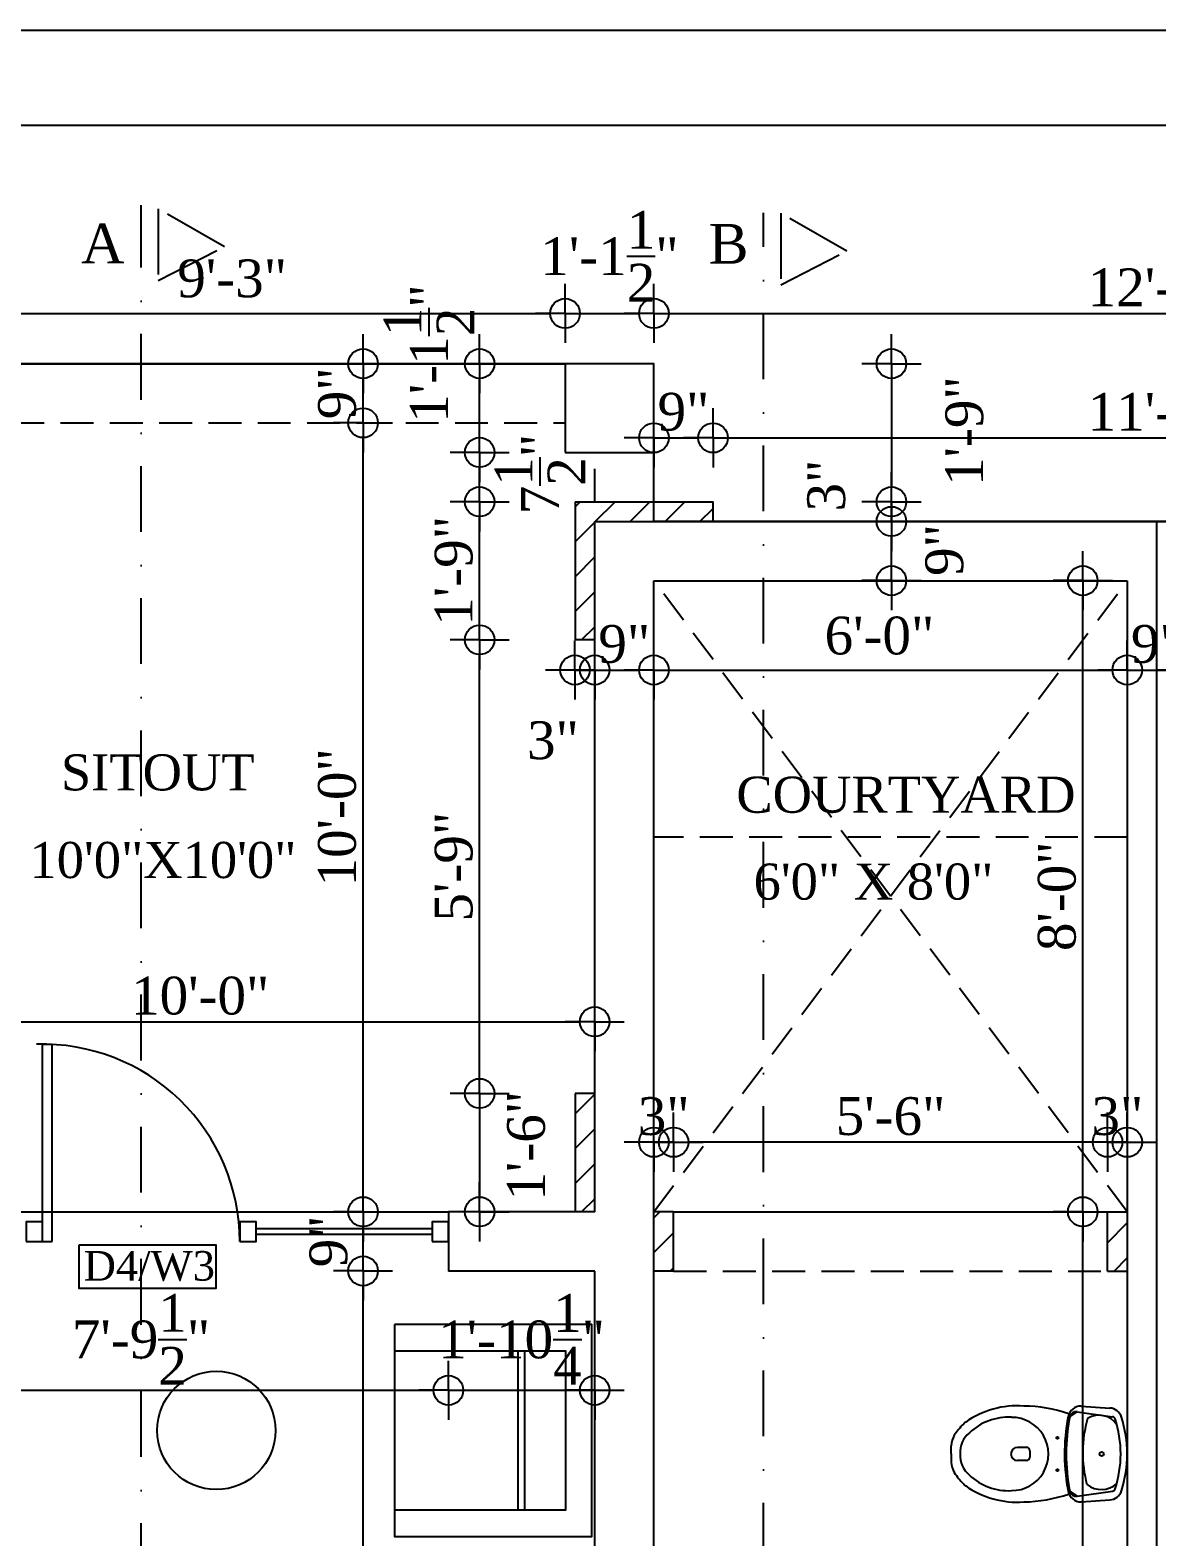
# Model space of a CAD drawing. Extents: x -4781 to 3971, y -2954 to -1072.
# Drawn here: x -2229.4 to -2058, y -1892.1 to -1662.9 of the extents above; entities that cross this region are included whole.
import ezdxf

# ---------------------------------------------------------------- set-up
doc = ezdxf.new("R2010")
doc.units = 0
doc.header["$LTSCALE"] = 20
doc.header["$MEASUREMENT"] = 0
doc.header["$PDMODE"] = 34
doc.linetypes.add('DASHDOT', pattern=[1, 0.5, -0.25, 0, -0.25])
doc.linetypes.add('HIDDEN', pattern=[0.375, 0.25, -0.125])
doc.layers.get('0').update_dxf_attribs({"linetype": 'CONTINUOUS'})
doc.layers.get('DEFPOINTS').update_dxf_attribs({"linetype": 'CONTINUOUS'})
doc.layers.add('area', color=3, linetype='CONTINUOUS', plot=False)
doc.layers.add('correct', color=230, linetype='CONTINUOUS', plot=False)
for name, color, linetype in [('border', 230, 'CONTINUOUS'), ('DIMLINE', 254, 'CONTINUOUS'), ('DOOR TEXT', 2, 'CONTINUOUS'), ('FURN', 10, 'CONTINUOUS'), ('glass', 4, 'CONTINUOUS'), ('PLUMBING', 6, 'CONTINUOUS'), ('sec', 13, 'DASHDOT'), ('text', 2, 'CONTINUOUS'), ('wall', 13, 'CONTINUOUS'), ('windowtext', 2, 'CONTINUOUS')]:
    doc.layers.add(name, color=color, linetype=linetype)
doc.styles.add('DIMTEXT', font='times_1.ttf')
doc.styles.add('style5', font='times_1.ttf')
doc.dimstyles.new('ARCH_48_0', dxfattribs={"dimtxt": 5.75, "dimasz": 2.25, "dimexe": 0.25, "dimexo": 0, "dimgap": 1, "dimtad": 1, "dimzin": 3, "dimdsep": 46, "dimlunit": 4, "dimtxsty": 'DIMTEXT', "dimblk": 'BLK', "dimcen": 0, "dimdle": 0.09375, "dimse1": 1, "dimse2": 1, "dimclrd": 254, "dimclrt": 3, "dimadec": 1, "dimazin": 0, "dimtfac": 1, "dimtix": 1, "dimtmove": 2, "dimatfit": 3, "dimldrblk": 'NONE', "dimfxl": 0.25, "dimtvp": 1.4625, "dimtolj": 1, "dimtzin": 15, "dimarcsym": 0})

# ---------------------------------------------------------------- blocks, each defined once
blk = doc.blocks.new('A$C43594A4A')
at = {"layer": 'FURN'}
for p, q in [((4, 19.78), (28.25, 19.78)), ((4, 18.77), (28.25, 18.77)), ((4, 0), (28.25, 0))]:
    blk.add_line(p, q, dxfattribs=at)
blk.add_lwpolyline([(0, 0), (4, 0), (4, 26), (28.25, 26), (28.25, 0), (32.25, 0), (32.25, 30), (0, 30)], close=True, dxfattribs=at)
blk = doc.blocks.new('200028')
at = {"layer": 'PLUMBING'}
for points in [[(4.51, 3.33, 1), (4.19, 3.33, 1)], [(4.19, -1.59, 1), (4.51, -1.59, 1)]]:
    blk.add_hatch(color=256, dxfattribs=at).paths.add_polyline_path(points)
for p, q in [((6.25, 6.51), (7.37, 7.3)), ((7.37, 7.3), (12.73, 6.53)), ((7.96, 8.15), (12.33, 7.85)), ((-11.79, 0.87), (-11.79, 2.11)), ((-11.79, 0.87), (-11.79, -0.37)), ((-0.34, 1.87), (-1.73, 1.87)), ((0.16, 1.37), (0.16, 0.37)), ((-0.34, -0.13), (-1.73, -0.13)), ((6.25, -4.77), (7.37, -5.57)), ((7.37, -5.57), (12.73, -4.79)), ((7.96, -6.42), (12.33, -6.11))]:
    blk.add_line(p, q, dxfattribs=at)
for centre, radius in [((4.35, 3.33), 0.156), ((11.09, 0.87), 0.312), ((4.35, -1.59), 0.156)]:
    blk.add_circle(centre, radius, dxfattribs=at)
for centre, radius, start, end in [((-1.79, -5.38), 13.57, 85.6873, 125.1099), ((-1.08, -13.97), 22.13, 71.0966, 89.1989), ((7.96, 6.15), 2, 90, 168.7614), ((7.23, 6.32), 1, 81.7925, 168.7311), ((12.19, 5.86), 2, 18.0394, 86.0298), ((-3.12, -1.48), 9.71, 134.7032, 147.6541), ((-7.84, 3.29), 3, 125.7546, 134.7032), ((-3.1, -2.14), 8.6, 86.8837, 133.6869), ((-2.58, 0.87), 5.57, 269.4196, 90.5804), ((34.56, 0.87), 29.12, 168.7614, 192.0802), ((34.56, 0.87), 28.87, 168.7311, 191.2689), ((26.7, 1.08), 18.5, 163.6925, 195.267), ((10.67, 3.52), 3.25, 32.7982, 121.967), ((12.66, 6.04), 0.5, 18.136, 81.7925), ((-3.12, 0.87), 17.1, 341.864, 18.136), ((-3.12, 0.87), 18.1, 341.9606, 18.0394), ((-8.79, 2.11), 3, 147.6541, 180), ((-6.7, 1.14), 3.75, 128.5444, 184.146), ((-6.7, 0.6), 3.75, 175.854, 231.4556), ((-1.73, 0.87), 1, 90, 180), ((-1.73, 0.87), 1, 180, 270), ((-0.34, 1.37), 0.5, 0, 90), ((-0.34, 0.37), 0.5, 270, 0), ((-8.79, -0.37), 3, 180, 212.3459), ((-3.12, 3.22), 9.71, 212.3459, 225.2968), ((-7.84, -1.55), 3, 225.2968, 234.2454), ((-1.79, 7.11), 13.57, 234.8901, 274.3127), ((-3.1, 3.88), 8.6, 226.3131, 273.1163), ((11.03, -1.03), 3.51, 231.7336, 311.9036), ((12.66, -4.3), 0.5, 278.2075, 341.864), ((-1.08, 15.71), 22.13, 270.8011, 288.9034), ((7.96, -4.42), 2, 191.2386, 270), ((7.23, -4.58), 1, 191.2689, 278.2075), ((12.19, -4.12), 2, 273.9702, 341.9606)]:
    blk.add_arc(centre, radius, start, end, dxfattribs=at)
blk = doc.blocks.new('BLK')
for q in [(0, 2), (-2, 0), (2, 0), (0, -2)]:
    blk.add_line((0, 0), q)
blk.add_circle((0, 0), 1)
blk = doc.blocks.new('*D76')
at = {"layer": 'DEFPOINTS', "color": 0, "lineweight": -2, "transparency": 16777216}
for p in [(-2259.3, -1851.65), (-2165.8, -1851.65), (-2165.8, -1869.8)]:
    blk.add_point(p, dxfattribs=at)
at = {"layer": 'DIMLINE', "color": 254, "lineweight": -2, "transparency": 16777216}
blk.add_line((-2257.05, -1869.8), (-2168.05, -1869.8), dxfattribs=at)
at = {"layer": 'DIMLINE', "color": 254, "lineweight": -2, "transparency": 16777216, "xscale": 2.25, "yscale": 2.25, "zscale": 2.25, "rotation": 180}
blk.add_blockref('BLK', (-2259.3, -1869.8), dxfattribs=at)
at = {"layer": 'DIMLINE', "color": 254, "lineweight": -2, "transparency": 16777216, "xscale": 2.25, "yscale": 2.25, "zscale": 2.25}
blk.add_blockref('BLK', (-2165.8, -1869.8), dxfattribs=at)
at = {"layer": 'DIMLINE', "color": 3, "lineweight": -2, "transparency": 16777216, "insert": (-2212.55, -1862.05), "char_height": 5.75, "attachment_point": 5, "style": 'DIMTEXT'}
blk.add_mtext('\\A1;7\'-9{\\H1.000000x;\\S1/2;}"', dxfattribs=at)
blk = doc.blocks.new('_None')
blk = doc.blocks.new('*D77')
at = {"layer": 'DEFPOINTS', "color": 0, "lineweight": -2, "transparency": 16777216}
for p in [(-2165.8, -1851.65), (-2143.55, -1856.15), (-2143.55, -1869.8)]:
    blk.add_point(p, dxfattribs=at)
at = {"layer": 'DIMLINE', "color": 254, "lineweight": -2, "transparency": 16777216}
for p, q in [((-2168.05, -1869.8), (-2170.3, -1869.8)), ((-2165.8, -1869.8), (-2143.55, -1869.8)), ((-2141.3, -1869.8), (-2139.05, -1869.8))]:
    blk.add_line(p, q, dxfattribs=at)
at = {"layer": 'DIMLINE', "color": 254, "lineweight": -2, "transparency": 16777216, "xscale": 2.25, "yscale": 2.25, "zscale": 2.25}
blk.add_blockref('BLK', (-2165.8, -1869.8), dxfattribs=at)
at = {"layer": 'DIMLINE', "color": 254, "lineweight": -2, "transparency": 16777216, "xscale": 2.25, "yscale": 2.25, "zscale": 2.25, "rotation": 180}
blk.add_blockref('BLK', (-2143.55, -1869.8), dxfattribs=at)
at = {"layer": 'DIMLINE', "color": 3, "lineweight": -2, "transparency": 16777216, "insert": (-2154.67, -1862.06), "char_height": 5.75, "attachment_point": 5, "style": 'DIMTEXT'}
blk.add_mtext('\\A1;1\'-10{\\H1.000000x;\\S1/4;}"', dxfattribs=at)
blk = doc.blocks.new('*D79')
at = {"layer": 'DEFPOINTS', "color": 0, "lineweight": -2, "transparency": 16777216}
for p in [(-2178.78, -1851.65), (-2165.8, -1851.65), (-2143.55, -2031.65)]:
    blk.add_point(p, dxfattribs=at)
at = {"layer": 'DIMLINE', "color": 254, "lineweight": -2, "transparency": 16777216}
blk.add_line((-2178.78, -2029.4), (-2178.78, -1853.9), dxfattribs=at)
at = {"layer": 'DIMLINE', "color": 254, "lineweight": -2, "transparency": 16777216, "xscale": 2.25, "yscale": 2.25, "zscale": 2.25}
for p, rotation in [((-2178.78, -1851.65), 90), ((-2178.78, -2031.65), 270)]:
    blk.add_blockref('BLK', p, dxfattribs=dict(at, rotation=rotation))
at = {"layer": 'DIMLINE', "color": 3, "lineweight": -2, "transparency": 16777216, "insert": (-2182.71, -1941.65), "char_height": 5.75, "attachment_point": 5, "rotation": 90, "style": 'DIMTEXT'}
blk.add_mtext('\\A1;15\'-0"', dxfattribs=at)
blk = doc.blocks.new('*D80')
at = {"layer": 'DEFPOINTS', "color": 0, "lineweight": -2, "transparency": 16777216}
for p in [(-2178.78, -1842.65), (-2156.55, -1842.65), (-2165.8, -1851.65)]:
    blk.add_point(p, dxfattribs=at)
at = {"layer": 'DIMLINE', "color": 254, "lineweight": -2, "transparency": 16777216}
blk.add_line((-2178.78, -1849.4), (-2178.78, -1844.9), dxfattribs=at)
at = {"layer": 'DIMLINE', "color": 254, "lineweight": -2, "transparency": 16777216, "xscale": 2.25, "yscale": 2.25, "zscale": 2.25}
for p, rotation in [((-2178.78, -1842.65), 90), ((-2178.78, -1851.65), 270)]:
    blk.add_blockref('BLK', p, dxfattribs=dict(at, rotation=rotation))
at = {"layer": 'DIMLINE', "color": 3, "lineweight": -2, "transparency": 16777216, "insert": (-2184.03, -1847.15), "char_height": 5.75, "attachment_point": 5, "rotation": 90, "style": 'DIMTEXT'}
blk.add_mtext('\\A1;9"', dxfattribs=at)
blk = doc.blocks.new('*D93')
at = {"layer": 'DEFPOINTS', "color": 0, "lineweight": -2, "transparency": 16777216}
for p in [(-2098.55, -1842.65), (-2069.31, -1842.65), (-2095.02, -1983.65)]:
    blk.add_point(p, dxfattribs=at)
at = {"layer": 'DIMLINE', "color": 254, "lineweight": -2, "transparency": 16777216}
blk.add_line((-2069.31, -1981.4), (-2069.31, -1844.9), dxfattribs=at)
at = {"layer": 'DIMLINE', "color": 254, "lineweight": -2, "transparency": 16777216, "xscale": 2.25, "yscale": 2.25, "zscale": 2.25}
for p, rotation in [((-2069.31, -1842.65), 90), ((-2069.31, -1983.65), 270)]:
    blk.add_blockref('BLK', p, dxfattribs=dict(at, rotation=rotation))
at = {"layer": 'DIMLINE', "color": 3, "lineweight": -2, "transparency": 16777216, "insert": (-2073.24, -1913.15), "char_height": 5.75, "attachment_point": 5, "rotation": 90, "style": 'DIMTEXT'}
blk.add_mtext('\\A1;11\'-9"', dxfattribs=at)
blk = doc.blocks.new('*D94')
at = {"layer": 'DEFPOINTS', "color": 0, "lineweight": -2, "transparency": 16777216}
for p in [(-2121.05, -1746.65), (-2069.31, -1746.65), (-2131.55, -1842.65)]:
    blk.add_point(p, dxfattribs=at)
at = {"layer": 'DIMLINE', "color": 254, "lineweight": -2, "transparency": 16777216}
blk.add_line((-2069.31, -1840.4), (-2069.31, -1748.9), dxfattribs=at)
at = {"layer": 'DIMLINE', "color": 254, "lineweight": -2, "transparency": 16777216, "xscale": 2.25, "yscale": 2.25, "zscale": 2.25}
for p, rotation in [((-2069.31, -1746.65), 90), ((-2069.31, -1842.65), 270)]:
    blk.add_blockref('BLK', p, dxfattribs=dict(at, rotation=rotation))
at = {"layer": 'DIMLINE', "color": 3, "lineweight": -2, "transparency": 16777216, "insert": (-2073.23, -1794.65), "char_height": 5.75, "attachment_point": 5, "rotation": 90, "style": 'DIMTEXT'}
blk.add_mtext('\\A1;8\'-0"', dxfattribs=at)
blk = doc.blocks.new('*D95')
at = {"layer": 'DEFPOINTS', "color": 0, "lineweight": -2, "transparency": 16777216}
for p in [(-2117.16, -1737.65), (-2098.41, -1737.65), (-2115.34, -1746.65)]:
    blk.add_point(p, dxfattribs=at)
at = {"layer": 'DIMLINE', "color": 254, "lineweight": -2, "transparency": 16777216}
blk.add_line((-2098.41, -1744.4), (-2098.41, -1739.9), dxfattribs=at)
at = {"layer": 'DIMLINE', "color": 254, "lineweight": -2, "transparency": 16777216, "xscale": 2.25, "yscale": 2.25, "zscale": 2.25}
for p, rotation in [((-2098.41, -1737.65), 90), ((-2098.41, -1746.65), 270)]:
    blk.add_blockref('BLK', p, dxfattribs=dict(at, rotation=rotation))
at = {"layer": 'DIMLINE', "color": 3, "lineweight": -2, "transparency": 16777216, "insert": (-2090.35, -1741.99), "char_height": 5.75, "attachment_point": 5, "rotation": 90, "style": 'DIMTEXT'}
blk.add_mtext('\\A1;9"', dxfattribs=at)
blk = doc.blocks.new('*D96')
at = {"layer": 'DEFPOINTS', "color": 0, "lineweight": -2, "transparency": 16777216}
for p in [(-2134.55, -1746.65), (-2062.55, -1748.18), (-2062.55, -1760.24)]:
    blk.add_point(p, dxfattribs=at)
at = {"layer": 'DIMLINE', "color": 254, "lineweight": -2, "transparency": 16777216}
blk.add_line((-2132.3, -1760.24), (-2064.8, -1760.24), dxfattribs=at)
at = {"layer": 'DIMLINE', "color": 254, "lineweight": -2, "transparency": 16777216, "xscale": 2.25, "yscale": 2.25, "zscale": 2.25, "rotation": 180}
blk.add_blockref('BLK', (-2134.55, -1760.24), dxfattribs=at)
at = {"layer": 'DIMLINE', "color": 254, "lineweight": -2, "transparency": 16777216, "xscale": 2.25, "yscale": 2.25, "zscale": 2.25}
blk.add_blockref('BLK', (-2062.55, -1760.24), dxfattribs=at)
at = {"layer": 'DIMLINE', "color": 3, "lineweight": -2, "transparency": 16777216, "insert": (-2100.24, -1755.04), "char_height": 5.75, "attachment_point": 5, "style": 'DIMTEXT'}
blk.add_mtext('\\A1;6\'-0"', dxfattribs=at)
blk = doc.blocks.new('*D97')
at = {"layer": 'DEFPOINTS', "color": 0, "lineweight": -2, "transparency": 16777216}
for p in [(-2053.55, -1760.24), (-2062.55, -1769.61), (-2053.55, -1769.61)]:
    blk.add_point(p, dxfattribs=at)
at = {"layer": 'DIMLINE', "color": 254, "lineweight": -2, "transparency": 16777216}
blk.add_line((-2060.3, -1760.24), (-2055.8, -1760.24), dxfattribs=at)
at = {"layer": 'DIMLINE', "color": 254, "lineweight": -2, "transparency": 16777216, "xscale": 2.25, "yscale": 2.25, "zscale": 2.25, "rotation": 180}
blk.add_blockref('BLK', (-2062.55, -1760.24), dxfattribs=at)
at = {"layer": 'DIMLINE', "color": 254, "lineweight": -2, "transparency": 16777216, "xscale": 2.25, "yscale": 2.25, "zscale": 2.25}
blk.add_blockref('BLK', (-2053.55, -1760.24), dxfattribs=at)
at = {"layer": 'DIMLINE', "color": 3, "lineweight": -2, "transparency": 16777216, "insert": (-2058.05, -1756.31), "char_height": 5.75, "attachment_point": 5, "style": 'DIMTEXT'}
blk.add_mtext('\\A1;9"', dxfattribs=at)
blk = doc.blocks.new('*D99')
at = {"layer": 'DEFPOINTS', "color": 0, "lineweight": -2, "transparency": 16777216}
for p in [(-2131.55, -1832.06), (-2131.55, -1842.65), (-2065.55, -1842.65)]:
    blk.add_point(p, dxfattribs=at)
at = {"layer": 'DIMLINE', "color": 254, "lineweight": -2, "transparency": 16777216}
blk.add_line((-2067.8, -1832.06), (-2129.3, -1832.06), dxfattribs=at)
at = {"layer": 'DIMLINE', "color": 254, "lineweight": -2, "transparency": 16777216, "xscale": 2.25, "yscale": 2.25, "zscale": 2.25, "rotation": 180}
blk.add_blockref('BLK', (-2131.55, -1832.06), dxfattribs=at)
at = {"layer": 'DIMLINE', "color": 254, "lineweight": -2, "transparency": 16777216, "xscale": 2.25, "yscale": 2.25, "zscale": 2.25}
blk.add_blockref('BLK', (-2065.55, -1832.06), dxfattribs=at)
at = {"layer": 'DIMLINE', "color": 3, "lineweight": -2, "transparency": 16777216, "insert": (-2098.55, -1828.13), "char_height": 5.75, "attachment_point": 5, "style": 'DIMTEXT'}
blk.add_mtext('\\A1;5\'-6"', dxfattribs=at)
blk = doc.blocks.new('*D125')
at = {"layer": 'DEFPOINTS', "color": 0, "lineweight": -2, "transparency": 16777216}
for p in [(-2161.05, -1755.65), (-2143.55, -1755.65), (-2146.55, -1824.65)]:
    blk.add_point(p, dxfattribs=at)
at = {"layer": 'DIMLINE', "color": 254, "lineweight": -2, "transparency": 16777216}
blk.add_line((-2161.05, -1822.4), (-2161.05, -1757.9), dxfattribs=at)
at = {"layer": 'DIMLINE', "color": 254, "lineweight": -2, "transparency": 16777216, "xscale": 2.25, "yscale": 2.25, "zscale": 2.25}
for p, rotation in [((-2161.05, -1755.65), 90), ((-2161.05, -1824.65), 270)]:
    blk.add_blockref('BLK', p, dxfattribs=dict(at, rotation=rotation))
at = {"layer": 'DIMLINE', "color": 3, "lineweight": -2, "transparency": 16777216, "insert": (-2164.98, -1790.15), "char_height": 5.75, "attachment_point": 5, "rotation": 90, "style": 'DIMTEXT'}
blk.add_mtext('\\A1;5\'-9"', dxfattribs=at)
blk = doc.blocks.new('*D126')
at = {"layer": 'DEFPOINTS', "color": 0, "lineweight": -2, "transparency": 16777216}
for p in [(-2161.05, -1713.65), (-2148.05, -1713.65), (-2148.05, -1727.15)]:
    blk.add_point(p, dxfattribs=at)
at = {"layer": 'DIMLINE', "color": 254, "lineweight": -2, "transparency": 16777216}
blk.add_line((-2161.05, -1724.9), (-2161.05, -1715.9), dxfattribs=at)
at = {"layer": 'DIMLINE', "color": 254, "lineweight": -2, "transparency": 16777216, "xscale": 2.25, "yscale": 2.25, "zscale": 2.25}
for p, rotation in [((-2161.05, -1713.65), 90), ((-2161.05, -1727.15), 270)]:
    blk.add_blockref('BLK', p, dxfattribs=dict(at, rotation=rotation))
at = {"layer": 'DIMLINE', "color": 3, "lineweight": -2, "transparency": 16777216, "insert": (-2168.75, -1712.1), "char_height": 5.75, "attachment_point": 5, "rotation": 90, "style": 'DIMTEXT'}
blk.add_mtext('\\A1;1\'-1{\\H1.000000x;\\S1/2;}"', dxfattribs=at)
blk = doc.blocks.new('*D127')
at = {"layer": 'DEFPOINTS', "color": 0, "lineweight": -2, "transparency": 16777216}
for p in [(-2134.55, -1706), (-2148.05, -1713.65), (-2134.55, -1713.65)]:
    blk.add_point(p, dxfattribs=at)
at = {"layer": 'DIMLINE', "color": 254, "lineweight": -2, "transparency": 16777216}
blk.add_line((-2145.8, -1706), (-2136.8, -1706), dxfattribs=at)
at = {"layer": 'DIMLINE', "color": 254, "lineweight": -2, "transparency": 16777216, "xscale": 2.25, "yscale": 2.25, "zscale": 2.25, "rotation": 180}
blk.add_blockref('BLK', (-2148.05, -1706), dxfattribs=at)
at = {"layer": 'DIMLINE', "color": 254, "lineweight": -2, "transparency": 16777216, "xscale": 2.25, "yscale": 2.25, "zscale": 2.25}
blk.add_blockref('BLK', (-2134.55, -1706), dxfattribs=at)
at = {"layer": 'DIMLINE', "color": 3, "lineweight": -2, "transparency": 16777216, "insert": (-2141.3, -1697.3), "char_height": 5.75, "attachment_point": 5, "style": 'DIMTEXT'}
blk.add_mtext('\\A1;1\'-1{\\H1.000000x;\\S1/2;}"', dxfattribs=at)
blk = doc.blocks.new('*D129')
at = {"layer": 'DEFPOINTS', "color": 0, "lineweight": -2, "transparency": 16777216}
for p in [(-2148.05, -1706), (-2148.05, -1713.65), (-2259.05, -1714.59)]:
    blk.add_point(p, dxfattribs=at)
at = {"layer": 'DIMLINE', "color": 254, "lineweight": -2, "transparency": 16777216}
blk.add_line((-2256.8, -1706), (-2150.3, -1706), dxfattribs=at)
at = {"layer": 'DIMLINE', "color": 254, "lineweight": -2, "transparency": 16777216, "xscale": 2.25, "yscale": 2.25, "zscale": 2.25, "rotation": 180}
blk.add_blockref('BLK', (-2259.05, -1706), dxfattribs=at)
at = {"layer": 'DIMLINE', "color": 254, "lineweight": -2, "transparency": 16777216, "xscale": 2.25, "yscale": 2.25, "zscale": 2.25}
blk.add_blockref('BLK', (-2148.05, -1706), dxfattribs=at)
at = {"layer": 'DIMLINE', "color": 3, "lineweight": -2, "transparency": 16777216, "insert": (-2198.69, -1700.71), "char_height": 5.75, "attachment_point": 5, "style": 'DIMTEXT'}
blk.add_mtext('\\A1;9\'-3"', dxfattribs=at)
blk = doc.blocks.new('*D132')
at = {"layer": 'DEFPOINTS', "color": 0, "lineweight": -2, "transparency": 16777216}
for p in [(-2263.55, -1805.95), (-2143.55, -1808.77), (-2143.55, -1813.74)]:
    blk.add_point(p, dxfattribs=at)
at = {"layer": 'DIMLINE', "color": 254, "lineweight": -2, "transparency": 16777216}
blk.add_line((-2261.3, -1813.74), (-2145.8, -1813.74), dxfattribs=at)
at = {"layer": 'DIMLINE', "color": 254, "lineweight": -2, "transparency": 16777216, "xscale": 2.25, "yscale": 2.25, "zscale": 2.25, "rotation": 180}
blk.add_blockref('BLK', (-2263.55, -1813.74), dxfattribs=at)
at = {"layer": 'DIMLINE', "color": 254, "lineweight": -2, "transparency": 16777216, "xscale": 2.25, "yscale": 2.25, "zscale": 2.25}
blk.add_blockref('BLK', (-2143.55, -1813.74), dxfattribs=at)
at = {"layer": 'DIMLINE', "color": 3, "lineweight": -2, "transparency": 16777216, "insert": (-2203.55, -1809.81), "char_height": 5.75, "attachment_point": 5, "style": 'DIMTEXT'}
blk.add_mtext('\\A1;10\'-0"', dxfattribs=at)
blk = doc.blocks.new('*D134')
at = {"layer": 'DEFPOINTS', "color": 0, "lineweight": -2, "transparency": 16777216}
for p in [(-2134.55, -1760.24), (-2134.55, -1778.94), (-2143.55, -1792.6)]:
    blk.add_point(p, dxfattribs=at)
at = {"layer": 'DIMLINE', "color": 254, "lineweight": -2, "transparency": 16777216}
blk.add_line((-2141.3, -1760.24), (-2136.8, -1760.24), dxfattribs=at)
at = {"layer": 'DIMLINE', "color": 254, "lineweight": -2, "transparency": 16777216, "xscale": 2.25, "yscale": 2.25, "zscale": 2.25, "rotation": 180}
blk.add_blockref('BLK', (-2143.55, -1760.24), dxfattribs=at)
at = {"layer": 'DIMLINE', "color": 254, "lineweight": -2, "transparency": 16777216, "xscale": 2.25, "yscale": 2.25, "zscale": 2.25}
blk.add_blockref('BLK', (-2134.55, -1760.24), dxfattribs=at)
at = {"layer": 'DIMLINE', "color": 3, "lineweight": -2, "transparency": 16777216, "insert": (-2139.05, -1756.31), "char_height": 5.75, "attachment_point": 5, "style": 'DIMTEXT'}
blk.add_mtext('\\A1;9"', dxfattribs=at)
blk = doc.blocks.new('*D144')
at = {"layer": 'DEFPOINTS', "color": 0, "lineweight": -2, "transparency": 16777216}
for p in [(-1981.55, -1706), (-2134.55, -1730.15), (-1981.55, -1737.65)]:
    blk.add_point(p, dxfattribs=at)
at = {"layer": 'DIMLINE', "color": 254, "lineweight": -2, "transparency": 16777216}
blk.add_line((-2132.3, -1706), (-1983.8, -1706), dxfattribs=at)
at = {"layer": 'DIMLINE', "color": 254, "lineweight": -2, "transparency": 16777216, "xscale": 2.25, "yscale": 2.25, "zscale": 2.25, "rotation": 180}
blk.add_blockref('BLK', (-2134.55, -1706), dxfattribs=at)
at = {"layer": 'DIMLINE', "color": 254, "lineweight": -2, "transparency": 16777216, "xscale": 2.25, "yscale": 2.25, "zscale": 2.25}
blk.add_blockref('BLK', (-1981.55, -1706), dxfattribs=at)
at = {"layer": 'DIMLINE', "color": 3, "lineweight": -2, "transparency": 16777216, "insert": (-2058.05, -1702.07), "char_height": 5.75, "attachment_point": 5, "style": 'DIMTEXT'}
blk.add_mtext('\\A1;12\'-9"', dxfattribs=at)
blk = doc.blocks.new('*D145')
at = {"layer": 'DEFPOINTS', "color": 0, "lineweight": -2, "transparency": 16777216}
for p in [(-2134.55, -1713.65), (-2134.55, -1734.65), (-2098.41, -1734.65)]:
    blk.add_point(p, dxfattribs=at)
at = {"layer": 'DIMLINE', "color": 254, "lineweight": -2, "transparency": 16777216}
blk.add_line((-2098.41, -1715.9), (-2098.41, -1732.4), dxfattribs=at)
at = {"layer": 'DIMLINE', "color": 254, "lineweight": -2, "transparency": 16777216, "xscale": 2.25, "yscale": 2.25, "zscale": 2.25}
for p, rotation in [((-2098.41, -1713.65), 90), ((-2098.41, -1734.65), 270)]:
    blk.add_blockref('BLK', p, dxfattribs=dict(at, rotation=rotation))
at = {"layer": 'DIMLINE', "color": 3, "lineweight": -2, "transparency": 16777216, "insert": (-2087.31, -1723.9), "char_height": 5.75, "attachment_point": 5, "rotation": 90, "style": 'DIMTEXT'}
blk.add_mtext('\\A1;1\'-9"', dxfattribs=at)
blk = doc.blocks.new('*D209')
at = {"layer": 'DEFPOINTS', "color": 0, "lineweight": -2, "transparency": 16777216}
for p in [(-2184.16, -1722.65), (-2178.78, -1722.65), (-2184.16, -1842.65)]:
    blk.add_point(p, dxfattribs=at)
at = {"layer": 'DIMLINE', "color": 254, "lineweight": -2, "transparency": 16777216}
blk.add_line((-2178.78, -1840.4), (-2178.78, -1724.9), dxfattribs=at)
at = {"layer": 'DIMLINE', "color": 254, "lineweight": -2, "transparency": 16777216, "xscale": 2.25, "yscale": 2.25, "zscale": 2.25}
for p, rotation in [((-2178.78, -1722.65), 90), ((-2178.78, -1842.65), 270)]:
    blk.add_blockref('BLK', p, dxfattribs=dict(at, rotation=rotation))
at = {"layer": 'DIMLINE', "color": 3, "lineweight": -2, "transparency": 16777216, "insert": (-2182.71, -1782.65), "char_height": 5.75, "attachment_point": 5, "rotation": 90, "style": 'DIMTEXT'}
blk.add_mtext('\\A1;10\'-0"', dxfattribs=at)
blk = doc.blocks.new('*D210')
at = {"layer": 'DEFPOINTS', "color": 0, "lineweight": -2, "transparency": 16777216}
for p in [(-2193.11, -1713.65), (-2178.78, -1713.65), (-2193.11, -1722.65)]:
    blk.add_point(p, dxfattribs=at)
at = {"layer": 'DIMLINE', "color": 254, "lineweight": -2, "transparency": 16777216}
blk.add_line((-2178.78, -1720.4), (-2178.78, -1715.9), dxfattribs=at)
at = {"layer": 'DIMLINE', "color": 254, "lineweight": -2, "transparency": 16777216, "xscale": 2.25, "yscale": 2.25, "zscale": 2.25}
for p, rotation in [((-2178.78, -1713.65), 90), ((-2178.78, -1722.65), 270)]:
    blk.add_blockref('BLK', p, dxfattribs=dict(at, rotation=rotation))
at = {"layer": 'DIMLINE', "color": 3, "lineweight": -2, "transparency": 16777216, "insert": (-2182.72, -1718.15), "char_height": 5.75, "attachment_point": 5, "rotation": 90, "style": 'DIMTEXT'}
blk.add_mtext('\\A1;9"', dxfattribs=at)
blk = doc.blocks.new('*D221')
at = {"layer": 'DEFPOINTS', "color": 0, "lineweight": -2, "transparency": 16777216}
for p in [(-2125.55, -1734.65), (-2121.05, -1737.65), (-2098.41, -1737.65)]:
    blk.add_point(p, dxfattribs=at)
at = {"layer": 'DIMLINE', "color": 254, "lineweight": -2, "transparency": 16777216}
for p, q in [((-2098.41, -1732.4), (-2098.41, -1730.15)), ((-2098.41, -1734.65), (-2098.41, -1737.65)), ((-2098.41, -1739.9), (-2098.41, -1742.15))]:
    blk.add_line(p, q, dxfattribs=at)
at = {"layer": 'DIMLINE', "color": 254, "lineweight": -2, "transparency": 16777216, "xscale": 2.25, "yscale": 2.25, "zscale": 2.25}
for p, rotation in [((-2098.41, -1734.65), 270), ((-2098.41, -1737.65), 90)]:
    blk.add_blockref('BLK', p, dxfattribs=dict(at, rotation=rotation))
at = {"layer": 'DIMLINE', "color": 3, "lineweight": -2, "transparency": 16777216, "insert": (-2108.31, -1732.18), "char_height": 5.75, "attachment_point": 5, "rotation": 90, "style": 'DIMTEXT'}
blk.add_mtext('\\A1;3"', dxfattribs=at)
blk = doc.blocks.new('*D223')
at = {"layer": 'DEFPOINTS', "color": 0, "lineweight": -2, "transparency": 16777216}
for p in [(-2146.55, -1824.65), (-2161.05, -1842.65), (-2156.8, -1842.65)]:
    blk.add_point(p, dxfattribs=at)
at = {"layer": 'DIMLINE', "color": 254, "lineweight": -2, "transparency": 16777216}
blk.add_line((-2161.05, -1826.9), (-2161.05, -1840.4), dxfattribs=at)
at = {"layer": 'DIMLINE', "color": 254, "lineweight": -2, "transparency": 16777216, "xscale": 2.25, "yscale": 2.25, "zscale": 2.25}
for p, rotation in [((-2161.05, -1824.65), 90), ((-2161.05, -1842.65), 270)]:
    blk.add_blockref('BLK', p, dxfattribs=dict(at, rotation=rotation))
at = {"layer": 'DIMLINE', "color": 3, "lineweight": -2, "transparency": 16777216, "insert": (-2153.96, -1832.6), "char_height": 5.75, "attachment_point": 5, "rotation": 90, "style": 'DIMTEXT'}
blk.add_mtext('\\A1;1\'-6"', dxfattribs=at)
blk = doc.blocks.new('*D224')
at = {"layer": 'DEFPOINTS', "color": 0, "lineweight": -2, "transparency": 16777216}
for p in [(-2161.05, -1727.15), (-2148.05, -1727.15), (-2146.55, -1734.65)]:
    blk.add_point(p, dxfattribs=at)
at = {"layer": 'DIMLINE', "color": 254, "lineweight": -2, "transparency": 16777216}
blk.add_line((-2161.05, -1732.4), (-2161.05, -1729.4), dxfattribs=at)
at = {"layer": 'DIMLINE', "color": 254, "lineweight": -2, "transparency": 16777216, "xscale": 2.25, "yscale": 2.25, "zscale": 2.25}
for p, rotation in [((-2161.05, -1727.15), 90), ((-2161.05, -1734.65), 270)]:
    blk.add_blockref('BLK', p, dxfattribs=dict(at, rotation=rotation))
at = {"layer": 'DIMLINE', "color": 3, "lineweight": -2, "transparency": 16777216, "insert": (-2151.87, -1730.44), "char_height": 5.75, "attachment_point": 5, "rotation": 90, "style": 'DIMTEXT'}
blk.add_mtext('\\A1;7{\\H1.000000x;\\S1/2;}"', dxfattribs=at)
blk = doc.blocks.new('*D225')
at = {"layer": 'DEFPOINTS', "color": 0, "lineweight": -2, "transparency": 16777216}
for p in [(-2125.55, -1724.93), (-2134.55, -1730.9), (-2125.55, -1734.65)]:
    blk.add_point(p, dxfattribs=at)
at = {"layer": 'DIMLINE', "color": 254, "lineweight": -2, "transparency": 16777216}
blk.add_line((-2132.3, -1724.93), (-2127.8, -1724.93), dxfattribs=at)
at = {"layer": 'DIMLINE', "color": 254, "lineweight": -2, "transparency": 16777216, "xscale": 2.25, "yscale": 2.25, "zscale": 2.25, "rotation": 180}
blk.add_blockref('BLK', (-2134.55, -1724.93), dxfattribs=at)
at = {"layer": 'DIMLINE', "color": 254, "lineweight": -2, "transparency": 16777216, "xscale": 2.25, "yscale": 2.25, "zscale": 2.25}
blk.add_blockref('BLK', (-2125.55, -1724.93), dxfattribs=at)
at = {"layer": 'DIMLINE', "color": 3, "lineweight": -2, "transparency": 16777216, "insert": (-2130.05, -1720.99), "char_height": 5.75, "attachment_point": 5, "style": 'DIMTEXT'}
blk.add_mtext('\\A1;9"', dxfattribs=at)
blk = doc.blocks.new('*D226')
at = {"layer": 'DEFPOINTS', "color": 0, "lineweight": -2, "transparency": 16777216}
for p in [(-1990.55, -1724.93), (-2125.55, -1734.65), (-1990.55, -1734.65)]:
    blk.add_point(p, dxfattribs=at)
at = {"layer": 'DIMLINE', "color": 254, "lineweight": -2, "transparency": 16777216}
blk.add_line((-2123.3, -1724.93), (-1992.8, -1724.93), dxfattribs=at)
at = {"layer": 'DIMLINE', "color": 254, "lineweight": -2, "transparency": 16777216, "xscale": 2.25, "yscale": 2.25, "zscale": 2.25, "rotation": 180}
blk.add_blockref('BLK', (-2125.55, -1724.93), dxfattribs=at)
at = {"layer": 'DIMLINE', "color": 254, "lineweight": -2, "transparency": 16777216, "xscale": 2.25, "yscale": 2.25, "zscale": 2.25}
blk.add_blockref('BLK', (-1990.55, -1724.93), dxfattribs=at)
at = {"layer": 'DIMLINE', "color": 3, "lineweight": -2, "transparency": 16777216, "insert": (-2058.05, -1721), "char_height": 5.75, "attachment_point": 5, "style": 'DIMTEXT'}
blk.add_mtext('\\A1;11\'-3"', dxfattribs=at)
blk = doc.blocks.new('*D282')
at = {"layer": 'DEFPOINTS', "color": 0, "lineweight": -2, "transparency": 16777216}
for p in [(-2161.05, -1734.65), (-2146.55, -1734.65), (-2146.55, -1755.65)]:
    blk.add_point(p, dxfattribs=at)
at = {"layer": 'DIMLINE', "color": 254, "lineweight": -2, "transparency": 16777216}
blk.add_line((-2161.05, -1753.4), (-2161.05, -1736.9), dxfattribs=at)
at = {"layer": 'DIMLINE', "color": 254, "lineweight": -2, "transparency": 16777216, "xscale": 2.25, "yscale": 2.25, "zscale": 2.25}
for p, rotation in [((-2161.05, -1734.65), 90), ((-2161.05, -1755.65), 270)]:
    blk.add_blockref('BLK', p, dxfattribs=dict(at, rotation=rotation))
at = {"layer": 'DIMLINE', "color": 3, "lineweight": -2, "transparency": 16777216, "insert": (-2164.98, -1745.15), "char_height": 5.75, "attachment_point": 5, "rotation": 90, "style": 'DIMTEXT'}
blk.add_mtext('\\A1;1\'-9"', dxfattribs=at)
blk = doc.blocks.new('*D283')
at = {"layer": 'DEFPOINTS', "color": 0, "lineweight": -2, "transparency": 16777216}
for p in [(-2146.55, -1755.65), (-2143.55, -1755.74), (-2143.55, -1760.24)]:
    blk.add_point(p, dxfattribs=at)
at = {"layer": 'DIMLINE', "color": 254, "lineweight": -2, "transparency": 16777216}
for p, q in [((-2148.8, -1760.24), (-2151.05, -1760.24)), ((-2146.55, -1760.24), (-2143.55, -1760.24)), ((-2141.3, -1760.24), (-2139.05, -1760.24))]:
    blk.add_line(p, q, dxfattribs=at)
at = {"layer": 'DIMLINE', "color": 254, "lineweight": -2, "transparency": 16777216, "xscale": 2.25, "yscale": 2.25, "zscale": 2.25}
blk.add_blockref('BLK', (-2146.55, -1760.24), dxfattribs=at)
at = {"layer": 'DIMLINE', "color": 254, "lineweight": -2, "transparency": 16777216, "xscale": 2.25, "yscale": 2.25, "zscale": 2.25, "rotation": 180}
blk.add_blockref('BLK', (-2143.55, -1760.24), dxfattribs=at)
at = {"layer": 'DIMLINE', "color": 3, "lineweight": -2, "transparency": 16777216, "insert": (-2149.9, -1770.96), "char_height": 5.75, "attachment_point": 5, "style": 'DIMTEXT'}
blk.add_mtext('\\A1;3"', dxfattribs=at)
blk = doc.blocks.new('*D285')
at = {"layer": 'DEFPOINTS', "color": 0, "lineweight": -2, "transparency": 16777216}
for p in [(-2134.55, -1832.06), (-2134.55, -1842.65), (-2131.55, -1842.65)]:
    blk.add_point(p, dxfattribs=at)
at = {"layer": 'DIMLINE', "color": 254, "lineweight": -2, "transparency": 16777216}
for p, q in [((-2136.8, -1832.06), (-2139.05, -1832.06)), ((-2131.55, -1832.06), (-2134.55, -1832.06)), ((-2129.3, -1832.06), (-2127.05, -1832.06))]:
    blk.add_line(p, q, dxfattribs=at)
at = {"layer": 'DIMLINE', "color": 254, "lineweight": -2, "transparency": 16777216, "xscale": 2.25, "yscale": 2.25, "zscale": 2.25}
blk.add_blockref('BLK', (-2134.55, -1832.06), dxfattribs=at)
at = {"layer": 'DIMLINE', "color": 254, "lineweight": -2, "transparency": 16777216, "xscale": 2.25, "yscale": 2.25, "zscale": 2.25, "rotation": 180}
blk.add_blockref('BLK', (-2131.55, -1832.06), dxfattribs=at)
at = {"layer": 'DIMLINE', "color": 3, "lineweight": -2, "transparency": 16777216, "insert": (-2133.05, -1828.13), "char_height": 5.75, "attachment_point": 5, "style": 'DIMTEXT'}
blk.add_mtext('\\A1;3"', dxfattribs=at)
blk = doc.blocks.new('*D286')
at = {"layer": 'DEFPOINTS', "color": 0, "lineweight": -2, "transparency": 16777216}
for p in [(-2062.55, -1832.06), (-2065.55, -1845.03), (-2062.55, -1845.03)]:
    blk.add_point(p, dxfattribs=at)
at = {"layer": 'DIMLINE', "color": 254, "lineweight": -2, "transparency": 16777216}
for p, q in [((-2067.8, -1832.06), (-2070.05, -1832.06)), ((-2065.55, -1832.06), (-2062.55, -1832.06)), ((-2060.3, -1832.06), (-2058.05, -1832.06))]:
    blk.add_line(p, q, dxfattribs=at)
at = {"layer": 'DIMLINE', "color": 254, "lineweight": -2, "transparency": 16777216, "xscale": 2.25, "yscale": 2.25, "zscale": 2.25}
blk.add_blockref('BLK', (-2065.55, -1832.06), dxfattribs=at)
at = {"layer": 'DIMLINE', "color": 254, "lineweight": -2, "transparency": 16777216, "xscale": 2.25, "yscale": 2.25, "zscale": 2.25, "rotation": 180}
blk.add_blockref('BLK', (-2062.55, -1832.06), dxfattribs=at)
at = {"layer": 'DIMLINE', "color": 3, "lineweight": -2, "transparency": 16777216, "insert": (-2064.05, -1828.13), "char_height": 5.75, "attachment_point": 5, "style": 'DIMTEXT'}
blk.add_mtext('\\A1;3"', dxfattribs=at)
blk = doc.blocks.new('DR1H902')
at = {"color": 0}
for p, q in [((-0.5, 0), (-0.5, 1)), ((-0.5, 1), (-0.45, 1)), ((-0.45, 0), (-0.45, 1)), ((-0.5, 0), (-0.45, 0))]:
    blk.add_line(p, q, dxfattribs=at)
blk.add_arc((-0.5, 0), 1, 0, 91.70698, dxfattribs=at)

msp = doc.modelspace()

# ---------------------------------------------------------------- hatches: boundary and pattern name
at = {"lineweight": -2}
h = msp.add_hatch(dxfattribs=at)
h.set_pattern_fill('ANSI31', color=8, scale=30, style=0)
h.set_pattern_definition([(45, (1e-10, -914.7172), (-2.6516504, 2.6516504), [])])
h.paths.add_polyline_path([(-2125.546, -1734.654), (-2146.546, -1734.654), (-2146.546, -1755.654), (-2143.546, -1755.654), (-2143.546, -1737.654), (-2125.546, -1737.654)])
h = msp.add_hatch(dxfattribs=at)
h.set_pattern_fill('ANSI31', color=8, scale=30, style=0)
h.set_pattern_definition([(45, (0, -1001.7172), (-2.6516504, 2.6516504), [])])
h.paths.add_polyline_path([(-2146.546, -1824.654), (-2146.546, -1842.654), (-2143.546, -1842.654), (-2143.546, -1824.654)])
h = msp.add_hatch(dxfattribs=at)
h.set_pattern_fill('ANSI31', color=8, scale=30, style=0)
h.set_pattern_definition([(45, (13.5, -1010.7172), (-2.6516504, 2.6516504), [])])
h.paths.add_polyline_path([(-2131.546, -1851.654), (-2131.546, -1842.654), (-2134.546, -1842.654), (-2134.546, -1851.654)])
h = msp.add_hatch(dxfattribs=at)
h.set_pattern_fill('ANSI31', color=8, scale=30, style=0)
h.set_pattern_definition([(45, (81, -1010.7172), (-2.6516504, 2.6516504), [])])
h.paths.add_polyline_path([(-2065.546, -1842.654), (-2065.546, -1851.654), (-2062.546, -1851.654), (-2062.546, -1842.654)])

# ---------------------------------------------------------------- linework, layer by layer
for p, q in [((-2259.046, -1713.654), (-2148.046, -1713.654)), ((-2134.546, -1734.654), (-2134.546, -1727.154)), ((-2259.296, -1842.654), (-2165.796, -1842.654)), ((-2131.546, -1842.654), (-2065.546, -1842.654))]:
    msp.add_line(p, q)
at = {"linetype": 'HIDDEN'}
for p, q in [((-2254.796, -1722.654), (-2148.046, -1722.654)), ((-2143.546, -1734.654), (-2143.546, -1727.154)), ((-2134.546, -1842.654), (-2062.546, -1746.654)), ((-2062.552, -1842.654), (-2134.546, -1746.654)), ((-2062.546, -1785.654), (-2134.546, -1785.654)), ((-2131.546, -1851.654), (-2065.546, -1851.654))]:
    msp.add_line(p, q, dxfattribs=at)
at = {"color": 2, "lineweight": -2}
for points in [[(-2230.044, -1847.154), (-2227.544, -1847.154), (-2227.544, -1844.154), (-2230.044, -1844.154)], [(-2197.546, -1847.154), (-2195.046, -1847.154), (-2195.046, -1844.154), (-2197.546, -1844.154)], [(-2168.296, -1847.154), (-2165.796, -1847.154), (-2165.796, -1844.154), (-2168.296, -1844.154)]]:
    msp.add_lwpolyline(points, close=True, dxfattribs=at)
at = {"layer": 'area', "lineweight": -2}
msp.add_lwpolyline([(-2272.546, -1713.654), (-2272.546, -1842.654), (-2290.546, -1842.654), (-2290.546, -2076.654), (-2156.796, -2076.654), (-2156.796, -2145.654), (-1959.296, -2145.654), (-1959.296, -2076.654), (-1825.546, -2076.654), (-1825.546, -1842.654), (-1843.546, -1842.654), (-1843.546, -1713.654), (-1981.546, -1713.654), (-1981.546, -1737.654), (-2134.546, -1737.654), (-2134.546, -1713.654), (-2272.546, -1713.654)], dxfattribs=at)
at = {"layer": 'border', "lineweight": -2}
msp.add_line((-2327.034, -1677.366), (428.566, -1677.366), dxfattribs=at)
at = {"layer": 'correct', "color": 3, "lineweight": -2}
msp.add_lwpolyline([(-2327.034, -1662.913), (-299.381, -1662.913), (-299.381, -2323.553), (-2327.034, -2323.553)], close=True, dxfattribs=at)
at = {"layer": 'correct', "lineweight": -2}
msp.add_lwpolyline([(-2058.046, -2145.654), (-2058.046, -1737.654), (-2134.546, -1737.654), (-2134.546, -1713.654), (-2272.546, -1713.654), (-2272.546, -1842.654), (-2290.546, -1842.654), (-2290.546, -2076.654), (-2156.796, -2076.654), (-2156.796, -2145.654), (-2058.046, -2145.654)], dxfattribs=at)
at = {"layer": 'FURN'}
msp.add_circle((-2201.103, -1875.906), 9, dxfattribs=at)
at = {"layer": 'glass', "lineweight": -2}
msp.add_lwpolyline([(-2168.296, -1846.095), (-2195.046, -1846.095), (-2195.046, -1845.213), (-2168.296, -1845.213)], close=True, dxfattribs=at)
at = {"layer": 'sec', "lineweight": -2}
for p, q in [((-2212.546, -2141.221), (-2212.546, -1689.558)), ((-2117.873, -2218.499), (-2117.873, -1690.677))]:
    msp.add_line(p, q, dxfattribs=at)
for points in [[(-2209.933, -1690.092), (-2209.933, -1700.995), (-2199.855, -1695.86), (-2209.933, -1690.092)], [(-2115.26, -1690.749), (-2115.26, -1701.651), (-2105.181, -1696.517), (-2115.26, -1690.749)]]:
    msp.add_lwpolyline(points, dxfattribs=at)
at = {"layer": 'wall'}
for p, q in [((-2146.546, -1734.654), (-2125.546, -1734.654)), ((-2146.546, -1734.654), (-2146.546, -1755.654)), ((-2125.546, -1737.654), (-2125.546, -1734.654)), ((-2143.546, -1737.654), (-1972.546, -1737.654)), ((-2143.546, -1842.654), (-2143.546, -1737.654)), ((-2134.546, -1746.654), (-2062.546, -1746.654)), ((-2062.546, -1746.654), (-2062.546, -1842.654)), ((-2143.546, -1755.654), (-2146.546, -1755.654)), ((-2143.546, -1824.654), (-2146.546, -1824.654)), ((-2146.546, -1824.654), (-2146.546, -1842.654)), ((-2143.546, -1842.654), (-2165.796, -1842.654)), ((-2165.796, -1842.654), (-2165.796, -1851.654)), ((-2062.546, -1842.654), (-2062.546, -1983.654)), ((-2143.546, -1851.654), (-2165.796, -1851.654)), ((-2143.546, -2031.654), (-2143.546, -1851.654))]:
    msp.add_line(p, q, dxfattribs=at)
at = {"layer": 'wall', "lineweight": -2}
for p, q in [((-2134.546, -2031.654), (-2134.546, -1746.654)), ((-2131.546, -1842.654), (-2134.546, -1842.654)), ((-2131.546, -1851.654), (-2131.546, -1842.654)), ((-2065.546, -1851.654), (-2065.546, -1842.654)), ((-2065.546, -1842.654), (-2062.546, -1842.654)), ((-2131.546, -1851.654), (-2134.546, -1851.654)), ((-2065.546, -1851.654), (-2062.546, -1851.654))]:
    msp.add_line(p, q, dxfattribs=at)
msp.add_lwpolyline([(-2148.046, -1727.154), (-2134.546, -1727.154), (-2134.546, -1713.654), (-2148.046, -1713.654), (-2148.046, -1727.154)], dxfattribs=at)
at = {"layer": 'windowtext', "color": 7}
msp.add_lwpolyline([(-2221.941, -1847.668), (-2201.177, -1847.668), (-2201.177, -1854.315), (-2221.941, -1854.315)], close=True, dxfattribs=at)

# ---------------------------------------------------------------- block references
at = {"layer": 'FURN', "rotation": 270}
msp.add_blockref('A$C43594A4A', (-2173.994, -1859.781), dxfattribs=at)
at = {"layer": 'glass', "xscale": 29.99792625033301, "yscale": 29.99792625033301, "zscale": 66.66205833407335}
msp.add_blockref('DR1H902', (-2212.545, -1847.154), dxfattribs=at)
at = {"layer": 'PLUMBING'}
msp.add_blockref('200028', (-2077.528, -1880.352), dxfattribs=at)

# ---------------------------------------------------------------- texts
at = {"layer": 'DOOR TEXT', "style": 'style5'}
msp.add_text('D4/W3', height=4.4913, dxfattribs=at).set_placement((-2221.275, -1853.113))
at = {"layer": 'sec', "color": 2, "lineweight": -2, "style": 'style5'}
for s, p in [('A', (-2221.658, -1698.379)), ('B', (-2126.234, -1698.429))]:
    msp.add_text(s, height=6.038, dxfattribs=at).set_placement(p)
at = {"layer": 'text', "style": 'style5'}
for s, height, p in [('SITOUT', 5.4893, (-2224.747, -1778.551)), ('COURTYARD', 5.4893, (-2122.01, -1781.947)), ('10\'0"X10\'0"', 5.48935, (-2229.523, -1791.884)), ('6\'0" X 8\'0"', 5.48935, (-2119.383, -1795.166))]:
    msp.add_text(s, height=height, dxfattribs=at).set_placement(p)

# ---------------------------------------------------------------- dimensions: what is measured, and where the dimension line sits
at = {"layer": 'DIMLINE', "lineweight": -2}
for base, p1, p2, picture, middle in [((-2134.546, -1706.002), (-2148.046, -1713.654), (-2134.546, -1713.654), '*D127', (-2141.296, -1697.301)), ((-2148.046, -1706.002), (-2259.046, -1714.594), (-2148.046, -1713.654), '*D129', (-2198.693, -1700.708)), ((-2062.546, -1760.243), (-2134.546, -1746.654), (-2062.546, -1748.18), '*D96', (-2100.242, -1755.042)), ((-2143.546, -1760.243), (-2146.546, -1755.654), (-2143.546, -1755.743), '*D283', (-2149.897, -1770.962))]:
    dim = msp.add_linear_dim(base=base, p1=p1, p2=p2, dimstyle='ARCH_48_0', override={"dimfxl": 0.18}, dxfattribs=at)
    dim.commit()
    dim.dimension.update_dxf_attribs({"geometry": picture, "text_midpoint": middle, "dimtype": 160})
for base, p1, p2, picture, middle in [((-2161.051, -1713.654), (-2148.046, -1727.154), (-2148.046, -1713.654), '*D126', (-2168.747, -1712.103)), ((-2098.415, -1734.654), (-2134.546, -1713.654), (-2134.546, -1734.654), '*D145', (-2087.31, -1723.902)), ((-2161.051, -1727.154), (-2146.546, -1734.654), (-2148.046, -1727.154), '*D224', (-2151.87, -1730.439)), ((-2098.415, -1737.654), (-2125.546, -1734.654), (-2121.046, -1737.654), '*D221', (-2108.307, -1732.182)), ((-2098.415, -1737.654), (-2115.336, -1746.654), (-2117.158, -1737.654), '*D95', (-2090.348, -1741.987)), ((-2161.051, -1842.654), (-2146.546, -1824.654), (-2156.796, -1842.654), '*D223', (-2153.963, -1832.603)), ((-2178.784, -1842.654), (-2165.796, -1851.654), (-2156.551, -1842.654), '*D80', (-2184.032, -1847.154))]:
    dim = msp.add_linear_dim(base=base, p1=p1, p2=p2, angle=90, dimstyle='ARCH_48_0', override={"dimfxl": 0.18}, dxfattribs=at)
    dim.commit()
    dim.dimension.update_dxf_attribs({"geometry": picture, "text_midpoint": middle, "dimtype": 160})
for base, p1, p2, picture, middle in [((-1981.546, -1706.002), (-2134.546, -1730.154), (-1981.546, -1737.654), '*D144', (-2058.046, -1702.069)), ((-2125.546, -1724.927), (-2134.546, -1730.904), (-2125.546, -1734.654), '*D225', (-2130.046, -1720.994)), ((-1990.546, -1724.927), (-2125.546, -1734.654), (-1990.546, -1734.654), '*D226', (-2058.046, -1721.002)), ((-2134.546, -1760.243), (-2143.546, -1792.598), (-2134.546, -1778.938), '*D134', (-2139.046, -1756.31)), ((-2053.546, -1760.243), (-2062.546, -1769.608), (-2053.546, -1769.608), '*D97', (-2058.046, -1756.31)), ((-2143.546, -1813.737), (-2263.546, -1805.949), (-2143.546, -1808.769), '*D132', (-2203.546, -1809.812)), ((-2134.546, -1832.057), (-2131.546, -1842.654), (-2134.546, -1842.654), '*D285', (-2133.046, -1828.132)), ((-2131.546, -1832.057), (-2065.546, -1842.654), (-2131.546, -1842.654), '*D99', (-2098.546, -1828.132)), ((-2062.546, -1832.057), (-2065.546, -1845.034), (-2062.546, -1845.034), '*D286', (-2064.046, -1828.132)), ((-2165.796, -1869.801), (-2259.296, -1851.654), (-2165.796, -1851.654), '*D76', (-2212.546, -1862.047)), ((-2143.546, -1869.801), (-2165.796, -1851.654), (-2143.546, -1856.154), '*D77', (-2154.671, -1862.056))]:
    dim = msp.add_linear_dim(base=base, p1=p1, p2=p2, dimstyle='ARCH_48_0', override={"dimfxl": 0.18}, dxfattribs=at)
    dim.commit()
    dim.dimension.update_dxf_attribs({"geometry": picture, "text_midpoint": middle})
for base, p1, p2, picture, middle in [((-2178.784, -1713.654), (-2193.107, -1722.654), (-2193.107, -1713.654), '*D210', (-2182.717, -1718.154)), ((-2178.784, -1722.654), (-2184.161, -1842.654), (-2184.161, -1722.654), '*D209', (-2182.709, -1782.654)), ((-2161.051, -1734.654), (-2146.546, -1755.654), (-2146.546, -1734.654), '*D282', (-2164.984, -1745.154)), ((-2069.308, -1746.654), (-2131.546, -1842.654), (-2121.046, -1746.654), '*D94', (-2073.233, -1794.654)), ((-2161.051, -1755.654), (-2146.546, -1824.654), (-2143.546, -1755.654), '*D125', (-2164.984, -1790.154)), ((-2069.308, -1842.654), (-2095.02, -1983.654), (-2098.552, -1842.654), '*D93', (-2073.241, -1913.154)), ((-2178.784, -1851.654), (-2143.546, -2031.654), (-2165.796, -1851.654), '*D79', (-2182.709, -1941.654))]:
    dim = msp.add_linear_dim(base=base, p1=p1, p2=p2, angle=90, dimstyle='ARCH_48_0', override={"dimfxl": 0.18}, dxfattribs=at)
    dim.commit()
    dim.dimension.update_dxf_attribs({"geometry": picture, "text_midpoint": middle})

doc.saveas('drawing.dxf')
